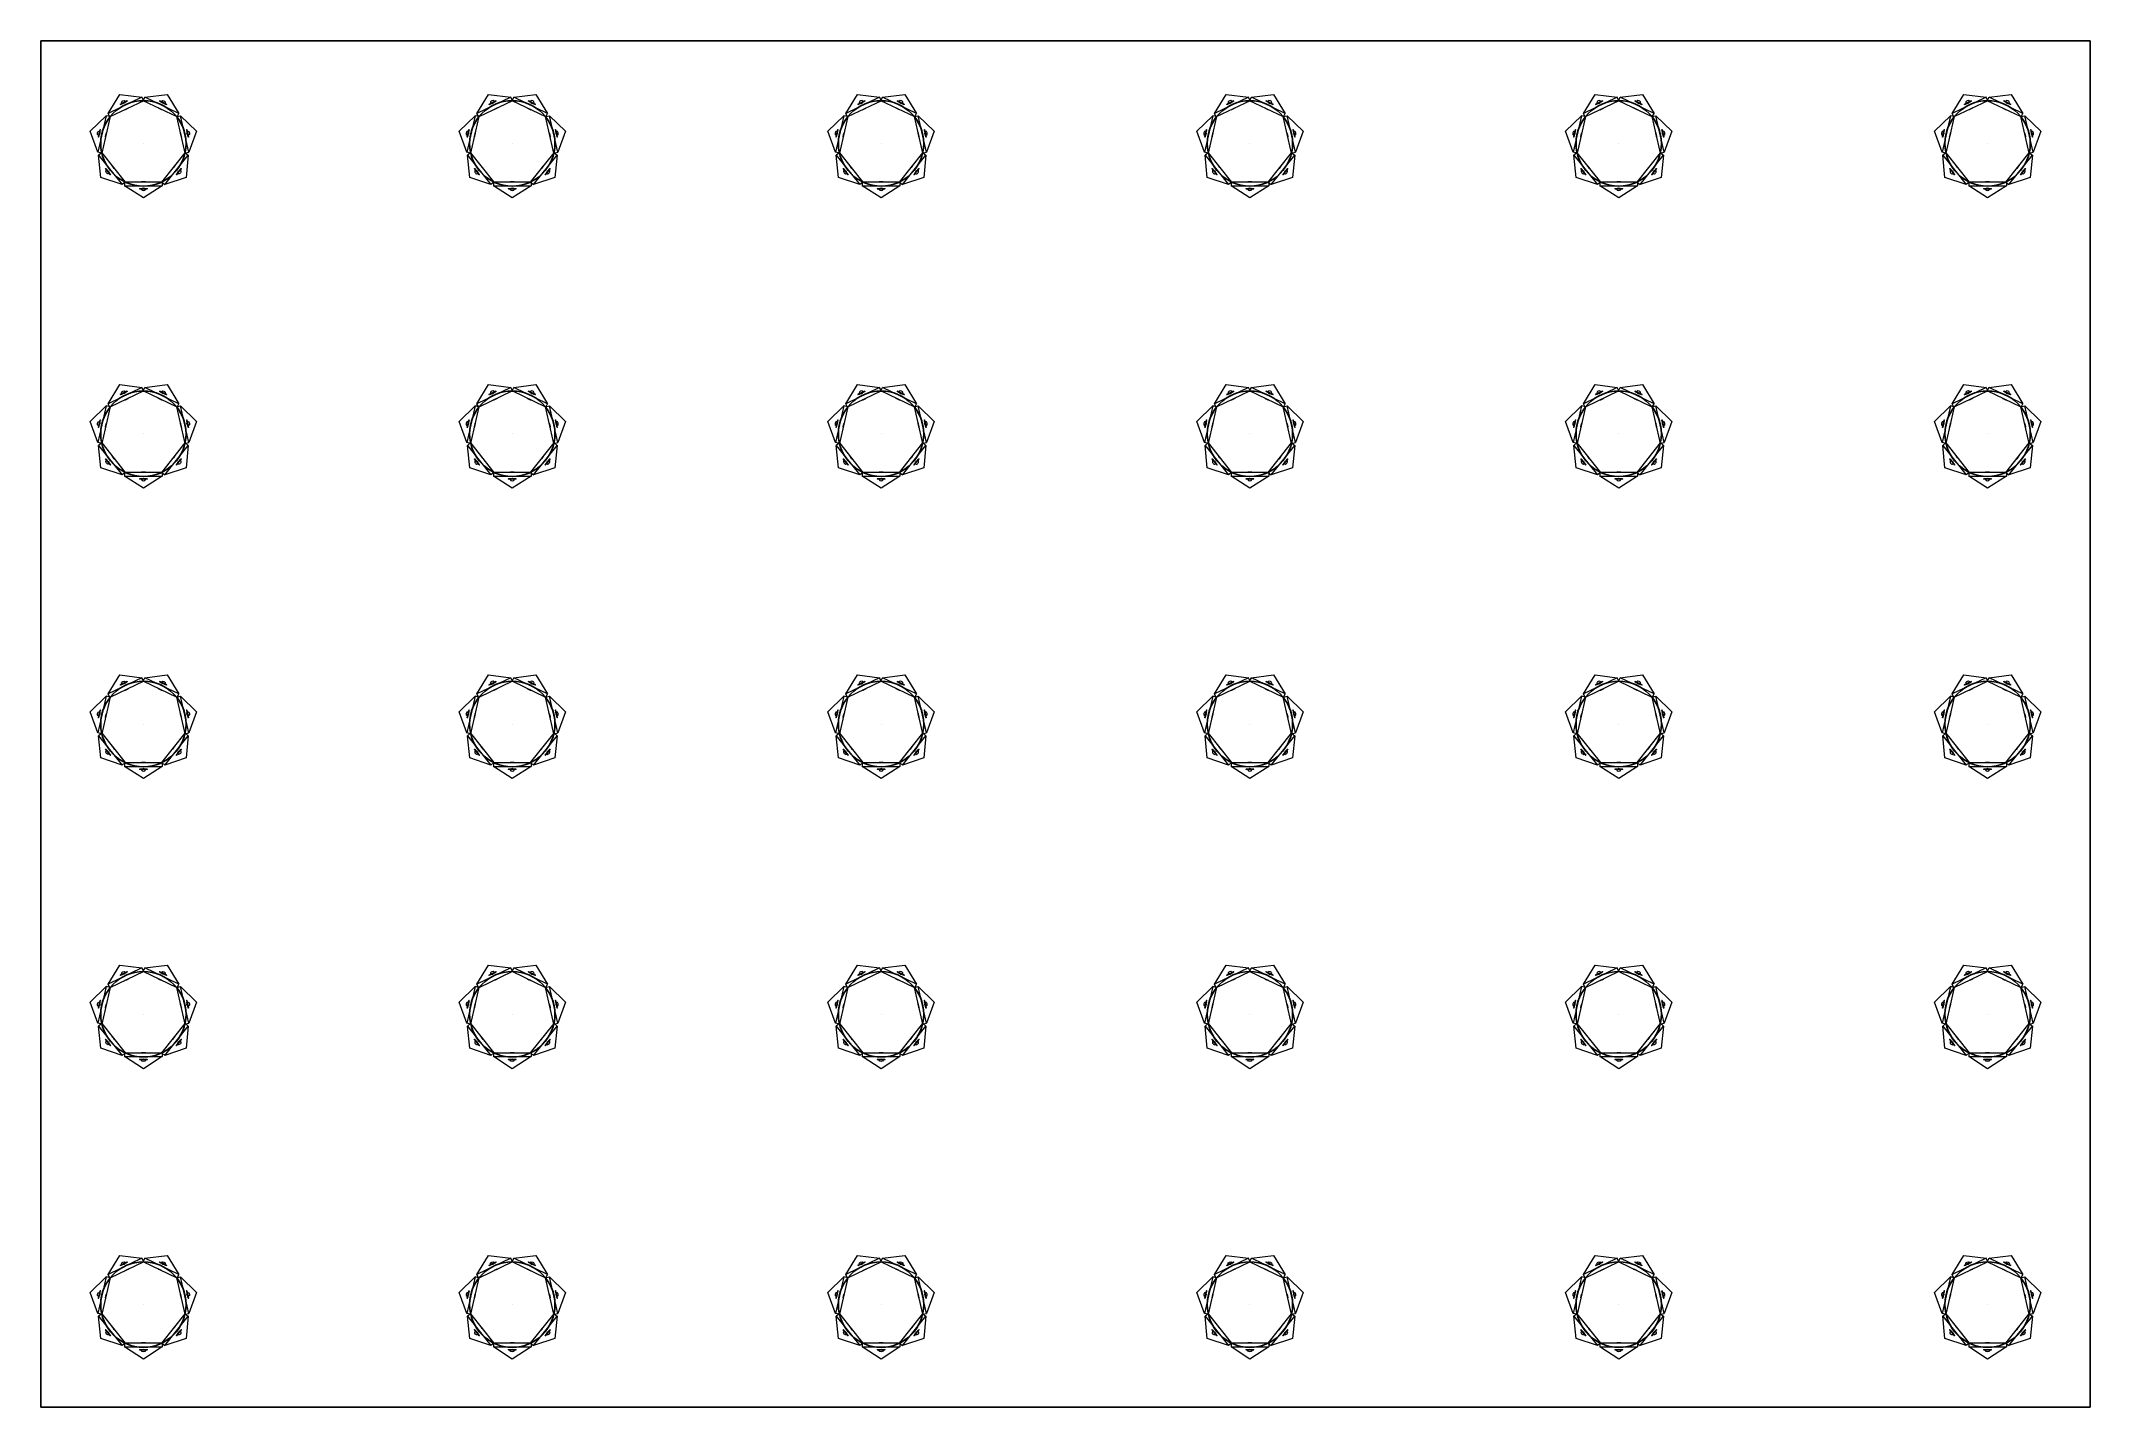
# Model space of a CAD drawing. Header units: millimetres. Extents: x 0 to 1200, y 0 to 800.
import ezdxf

# ---------------------------------------------------------------- set-up
doc = ezdxf.new("R2010")
doc.units = ezdxf.units.MM

# ---------------------------------------------------------------- blocks, each defined once
blk = doc.blocks.new('P1200-800')
for p, q in [((0, 800), (0, 800, 30)), ((1200, 800), (1200, 800, 30)), ((0, 0), (0, 0, 30)), ((1200, 0), (1200, 0, 30))]:
    blk.add_line(p, q)
blk.add_lwpolyline([(0, 0), (1200, 0), (1200, 800), (0, 800)], close=True)
at = {"elevation": 30}
blk.add_lwpolyline([(0, 0), (1200, 0), (1200, 800), (0, 800)], close=True, dxfattribs=at)
blk = doc.blocks.new('610-3')
at = {"lineweight": 0, "extrusion": (0, 0, -1)}
for p, q in [((-11, 37.7, -9.4), (11, 37.7, -9.4)), ((-11, -37.8, -9.4), (-11, 37.7, -9.4)), ((-11, 37.7, -7.1), (11, 37.7, -7.1)), ((-11, -37.8, -7.1), (-11, 37.7, -7.1)), ((11, 37.7, -7.1), (0, 26.8)), ((11, 37.7, -9.4), (11, -37.8, -9.4)), ((11, 37.7, -7.1), (11, -37.8, -7.1)), ((0, 26.8), (0, -26.8)), ((11, -37.8, -7.1), (0, -26.8)), ((-11, -37.8, -9.4), (11, -37.8, -9.4)), ((-11, -37.8, -7.1), (11, -37.8, -7.1))]:
    blk.add_line(p, q, dxfattribs=at)
at = {"lineweight": 0, "extrusion": (1, 0, 0)}
for p, q in [((-11, 37.7, -9.4), (-11, 37.7, -7.1)), ((0, 26.8), (-11, 37.7, -7.1)), ((11, 37.7, -9.4), (11, 37.7, -7.1)), ((0, -26.8), (-11, -37.8, -7.1)), ((-11, -37.8, -9.4), (-11, -37.8, -7.1)), ((11, -37.8, -9.4), (11, -37.8, -7.1))]:
    blk.add_line(p, q, dxfattribs=at)
at = {"lineweight": 0, "extrusion": (0, 0, -1)}
blk.add_circle((0, 34.6, 9.4), 1.18, dxfattribs=at)
at = {"lineweight": 0, "extrusion": (0, -0.540758, -0.841178)}
blk.add_ellipse((0, 34.6, -5), major_axis=(0, -1.17, 0.75), ratio=0.84507, start_param=-1.570796, end_param=4.712389, dxfattribs=at)
blk = doc.blocks.new('546')
at = {"color": 252, "true_color": 0x939598}
for p, q in [((-0.5, 0), (-2.4, -2.2)), ((-0.5, 0), (0.5, 0)), ((0.5, 0), (2.4, -2.2)), ((-2.4, -2.2), (-1.2, -5.8)), ((-2.4, -13.6), (-1.2, -10)), ((-1.6, -1.4), (-0.8, -5.6)), ((-1.6, -14.4), (-0.8, -10.2)), ((0, -0.5), (0, -5.4)), ((0, -15.3), (0, -10.4)), ((1.6, -1.4), (0.8, -5.6)), ((1.6, -14.4), (0.8, -10.2)), ((2.4, -2.2), (1.2, -5.8)), ((2.4, -13.6), (1.2, -10)), ((-0.5, -15.8), (-2.4, -13.6)), ((-0.5, -15.8), (0.5, -15.8)), ((0.5, -15.8), (2.4, -13.6))]:
    blk.add_line(p, q, dxfattribs=at)
blk.add_lwpolyline([(-1.2, -5.8), (-2.4, -7.9), (-1.2, -10), (1.2, -10), (2.4, -7.9), (1.2, -5.8)], close=True, dxfattribs=at)
blk = doc.blocks.new('611+2020')
at = {"color": 2}
for p in [(0, -49.4, 5.4), (0, -133.1, 5.4)]:
    blk.add_blockref('610-3', p, dxfattribs=at)
at = {"xscale": -0.9493669999999998, "yscale": 0.9493669999999998, "zscale": 0.9493669999999998, "rotation": 180}
for p in [(0, -15), (0, -98.7)]:
    blk.add_blockref('546', p, dxfattribs=at)
blk = doc.blocks.new('BOITE')
at = {"extrusion": (0.965926, 0.258819, 0)}
blk.add_line((-6.5, 24.1), (-6.5, 24.1, -65), dxfattribs=at)
at = {"extrusion": (1, -4.72417e-15, 0)}
blk.add_line((0, 25), (0, 25, -65), dxfattribs=at)
at = {"extrusion": (0.965926, -0.258819, 0)}
blk.add_line((6.5, 24.1), (6.5, 24.1, -65), dxfattribs=at)
at = {"extrusion": (0.5, 0.866025, 0)}
blk.add_line((-21.7, 12.5), (-21.7, 12.5, -65), dxfattribs=at)
at = {"extrusion": (0.707107, 0.707107, 0)}
blk.add_line((-17.7, 17.7), (-17.7, 17.7, -65), dxfattribs=at)
at = {"extrusion": (0.866025, 0.5, 0)}
blk.add_line((-12.5, 21.7), (-12.5, 21.7, -65), dxfattribs=at)
at = {"extrusion": (0.866025, -0.5, 0)}
blk.add_line((12.5, 21.7), (12.5, 21.7, -65), dxfattribs=at)
at = {"extrusion": (0.707107, -0.707107, 0)}
blk.add_line((17.7, 17.7), (17.7, 17.7, -65), dxfattribs=at)
at = {"extrusion": (0.5, -0.866025, 0)}
blk.add_line((21.7, 12.5), (21.7, 12.5, -65), dxfattribs=at)
at = {"extrusion": (1.22465e-16, 1, 0)}
blk.add_line((-25, 0), (-25, 0, -65), dxfattribs=at)
at = {"extrusion": (0.258819, 0.965926, 0)}
blk.add_line((-24.1, 6.5), (-24.1, 6.5, -65), dxfattribs=at)
at = {"extrusion": (0.258819, -0.965926, 0)}
blk.add_line((24.1, 6.5), (24.1, 6.5, -65), dxfattribs=at)
at = {"extrusion": (0, -1, 0)}
blk.add_line((25, 0), (25, 0, -65), dxfattribs=at)
at = {"extrusion": (-0.258819, 0.965926, 0)}
blk.add_line((-24.1, -6.5), (-24.1, -6.5, -65), dxfattribs=at)
at = {"extrusion": (-0.258819, -0.965926, 0)}
blk.add_line((24.1, -6.5), (24.1, -6.5, -65), dxfattribs=at)
at = {"extrusion": (-0.5, 0.866025, 0)}
blk.add_line((-21.7, -12.5), (-21.7, -12.5, -65), dxfattribs=at)
at = {"extrusion": (-0.707107, 0.707107, 0)}
blk.add_line((-17.7, -17.7), (-17.7, -17.7, -65), dxfattribs=at)
at = {"extrusion": (-0.866025, 0.5, 0)}
blk.add_line((-12.5, -21.7), (-12.5, -21.7, -65), dxfattribs=at)
at = {"extrusion": (-0.866025, -0.5, 0)}
blk.add_line((12.5, -21.7), (12.5, -21.7, -65), dxfattribs=at)
at = {"extrusion": (-0.707107, -0.707107, 0)}
blk.add_line((17.7, -17.7), (17.7, -17.7, -65), dxfattribs=at)
at = {"extrusion": (-0.5, -0.866025, 0)}
blk.add_line((21.7, -12.5), (21.7, -12.5, -65), dxfattribs=at)
at = {"extrusion": (-0.965926, 0.258819, 0)}
blk.add_line((-6.5, -24.1), (-6.5, -24.1, -65), dxfattribs=at)
at = {"extrusion": (-1, 9.0426e-15, 0)}
blk.add_line((0, -25), (0, -25, -65), dxfattribs=at)
at = {"extrusion": (-0.965926, -0.258819, 0)}
blk.add_line((6.5, -24.1), (6.5, -24.1, -65), dxfattribs=at)
for centre in [(0, 0), (0, 0, -65)]:
    blk.add_circle(centre, 25)
at = {"color": 2, "extrusion": (-0.433884, 0.900969, 0)}
blk.add_blockref('611+2020', (0, -62.5, 26.5), dxfattribs=at)
at = {"color": 2, "extrusion": (0.433884, 0.900969, 0)}
blk.add_blockref('611+2020', (0, -62.5, 26.5), dxfattribs=at)
at = {"color": 2, "extrusion": (-0.974928, 0.222521, 0)}
blk.add_blockref('611+2020', (0, -62.5, 26.5), dxfattribs=at)
at = {"color": 2, "extrusion": (0.974928, 0.222521, 0)}
blk.add_blockref('611+2020', (0, -62.5, 26.5), dxfattribs=at)
at = {"color": 2, "extrusion": (-0.781831, -0.62349, 0)}
blk.add_blockref('611+2020', (0, -62.5, 26.5), dxfattribs=at)
at = {"color": 2, "extrusion": (0.781831, -0.62349, 0)}
blk.add_blockref('611+2020', (0, -62.5, 26.5), dxfattribs=at)
at = {"color": 2, "extrusion": (0, -1, 0)}
blk.add_blockref('611+2020', (0, -62.5, 26.5), dxfattribs=at)

msp = doc.modelspace()

# ---------------------------------------------------------------- linework, layer by layer
for p, q in [((60, 740, -30), (60, 740, -1615)), ((276, 740, -30), (276, 740, -1850)), ((492, 740, -30), (492, 740, -2065)), ((708, 740, -30), (708, 740, -2265)), ((924, 740, -30), (924, 740, -2445)), ((1140, 740, -30), (1140, 740, -450)), ((60, 570, -30), (60, 570, -1360)), ((276, 570, -30), (276, 570, -2910)), ((492, 570, -30), (492, 570, -3040)), ((708, 570, -30), (708, 570, -3155)), ((924, 570, -30), (924, 570, -2615)), ((1140, 570, -30), (1140, 570, -780)), ((60, 400, -30), (60, 400, -1080)), ((276, 400, -30), (276, 400, -2765)), ((492, 400, -30), (492, 400, -3266.7)), ((708, 400, -30), (708, 400, -3266.7)), ((924, 400, -30), (924, 400, -2765)), ((1140, 400, -30), (1140, 400, -1080)), ((60, 230, -30), (60, 230, -780)), ((276, 230, -30), (276, 230, -2615)), ((492, 230, -30), (492, 230, -3155)), ((708, 230, -30), (708, 230, -3040)), ((924, 230, -30), (924, 230, -2910)), ((1140, 230, -30), (1140, 230, -1360)), ((60, 60, -30), (60, 60, -450)), ((276, 60, -30), (276, 60, -2445)), ((492, 60, -30), (492, 60, -2265)), ((708, 60, -30), (708, 60, -2065)), ((924, 60, -30), (924, 60, -1850)), ((1140, 60, -30), (1140, 60, -1615))]:
    msp.add_line(p, q)

# ---------------------------------------------------------------- block references
for name, p in [('P1200-800', (0, 0, -30)), ('BOITE', (60, 740, -1615)), ('BOITE', (276, 740, -1850)), ('BOITE', (492, 740, -2065)), ('BOITE', (708, 740, -2265)), ('BOITE', (924, 740, -2445)), ('BOITE', (1140, 740, -450)), ('BOITE', (60, 570, -1360)), ('BOITE', (276, 570, -2910)), ('BOITE', (492, 570, -3040)), ('BOITE', (708, 570, -3155)), ('BOITE', (924, 570, -2615)), ('BOITE', (1140, 570, -780)), ('BOITE', (60, 400, -1080)), ('BOITE', (276, 400, -2765)), ('BOITE', (492, 400, -3266.7)), ('BOITE', (708, 400, -3266.7)), ('BOITE', (924, 400, -2765)), ('BOITE', (1140, 400, -1080)), ('BOITE', (60, 230, -780)), ('BOITE', (276, 230, -2615)), ('BOITE', (492, 230, -3155)), ('BOITE', (708, 230, -3040)), ('BOITE', (924, 230, -2910)), ('BOITE', (1140, 230, -1360)), ('BOITE', (60, 60, -450)), ('BOITE', (276, 60, -2445)), ('BOITE', (492, 60, -2265)), ('BOITE', (708, 60, -2065)), ('BOITE', (924, 60, -1850)), ('BOITE', (1140, 60, -1615))]:
    msp.add_blockref(name, p)

doc.saveas('drawing.dxf')
